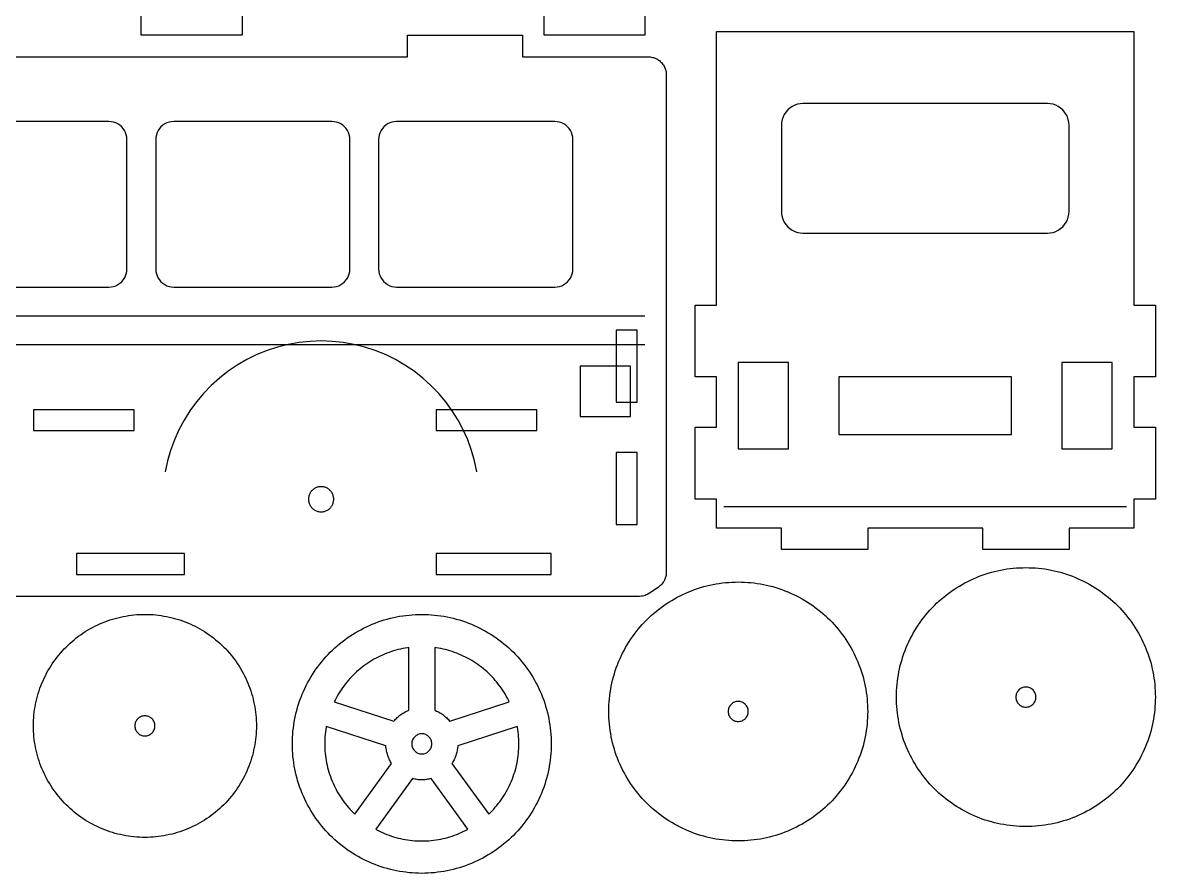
# Model space of a CAD drawing. Header units: metres. Extents: x 6 to 594, y 16 to 204.
# Drawn here: x 436.5 to 594, y 23.5 to 141.8 of the extents above; entities that cross this region are included whole.
import ezdxf

# ---------------------------------------------------------------- set-up
doc = ezdxf.new("R2010")
doc.units = ezdxf.units.M
doc.layers.add('CORTAR', color=1, linetype='Continuous')
doc.layers.add('GRABAR', color=5, linetype='Continuous')

msp = doc.modelspace()

# ---------------------------------------------------------------- linework, layer by layer
at = {"layer": 'CORTAR'}
for points in [[(467, 204), (467, 201), (509, 201), (509, 204), (523, 204), (523, 201), (532, 201), (532, 143), (523, 143), (523, 140), (509, 140), (509, 143), (467, 143), (467, 140), (453, 140), (453, 143), (442, 143), (442, 201), (453, 201), (453, 204), (467, 204)], [(570, 68.5), (570, 71.5), (554, 71.5), (554, 68.5), (542, 68.5), (542, 71.5), (533, 71.5), (533, 75.5), (530, 75.5), (530, 85.5), (533, 85.5), (533, 92.5), (530, 92.5), (530, 102.5), (533, 102.5), (533, 140.5), (591, 140.5), (591, 102.5), (594, 102.5), (594, 92.5), (591, 92.5), (591, 85.5), (594, 85.5), (594, 75.5), (591, 75.5), (591, 71.5), (582, 71.5), (582, 68.5), (570, 68.5)], [(582, 127.5), (581.97, 127.89), (581.9, 128.28), (581.77, 128.65), (581.6, 129), (581.38, 129.33), (581.12, 129.62), (580.83, 129.88), (580.5, 130.1), (580.15, 130.27), (579.78, 130.4), (579.39, 130.47), (579, 130.5), (545, 130.5), (544.61, 130.47), (544.22, 130.4), (543.85, 130.27), (543.5, 130.1), (543.17, 129.88), (542.88, 129.62), (542.62, 129.33), (542.4, 129), (542.23, 128.65), (542.1, 128.28), (542.03, 127.89), (542, 127.5), (542, 115.5), (542.03, 115.11), (542.1, 114.72), (542.23, 114.35), (542.4, 114), (542.62, 113.67), (542.88, 113.38), (543.17, 113.12), (543.5, 112.9), (543.85, 112.73), (544.22, 112.6), (544.61, 112.53), (545, 112.5), (579, 112.5), (579.39, 112.53), (579.78, 112.6), (580.15, 112.73), (580.5, 112.9), (580.83, 113.12), (581.12, 113.38), (581.38, 113.67), (581.6, 114), (581.77, 114.35), (581.9, 114.72), (581.97, 115.11), (582, 115.5), (582, 127.5)], [(481.91, 126.15), (481.81, 126.46), (481.67, 126.75), (481.48, 127.02), (481.27, 127.27), (481.02, 127.48), (480.75, 127.67), (480.46, 127.81), (480.15, 127.91), (479.83, 127.98), (479.5, 128), (457.5, 128), (457.17, 127.98), (456.85, 127.91), (456.54, 127.81), (456.25, 127.67), (455.98, 127.48), (455.73, 127.27), (455.52, 127.02), (455.33, 126.75), (455.19, 126.46), (455.09, 126.15), (455.02, 125.83), (455, 125.5), (455, 107.5), (455.02, 107.17), (455.09, 106.85), (455.19, 106.54), (455.33, 106.25), (455.52, 105.98), (455.73, 105.73), (455.98, 105.52), (456.25, 105.33), (456.54, 105.19), (456.85, 105.09), (457.17, 105.02), (457.5, 105), (479.5, 105), (479.83, 105.02), (480.15, 105.09), (480.46, 105.19), (480.75, 105.33), (481.02, 105.52), (481.27, 105.73), (481.48, 105.98), (481.67, 106.25), (481.81, 106.54), (481.91, 106.85), (481.98, 107.17), (482, 107.5), (482, 125.5), (481.98, 125.83), (481.91, 126.15)], [(512.98, 125.83), (512.91, 126.15), (512.81, 126.46), (512.67, 126.75), (512.48, 127.02), (512.27, 127.27), (512.02, 127.48), (511.75, 127.67), (511.46, 127.81), (511.15, 127.91), (510.83, 127.98), (510.5, 128), (488.5, 128), (488.17, 127.98), (487.85, 127.91), (487.54, 127.81), (487.25, 127.67), (486.98, 127.48), (486.73, 127.27), (486.52, 127.02), (486.33, 126.75), (486.19, 126.46), (486.09, 126.15), (486.02, 125.83), (486, 125.5), (486, 107.5), (486.02, 107.17), (486.09, 106.85), (486.19, 106.54), (486.33, 106.25), (486.52, 105.98), (486.73, 105.73), (486.98, 105.52), (487.25, 105.33), (487.54, 105.19), (487.85, 105.09), (488.17, 105.02), (488.5, 105), (510.5, 105), (510.83, 105.02), (511.15, 105.09), (511.46, 105.19), (511.75, 105.33), (512.02, 105.52), (512.27, 105.73), (512.48, 105.98), (512.67, 106.25), (512.81, 106.54), (512.91, 106.85), (512.98, 107.17), (513, 107.5), (513, 125.5), (512.98, 125.83)], [(521.95, 99), (519.05, 99), (519.05, 89), (521.95, 89), (521.95, 99)], [(452, 87.95), (438, 87.95), (438, 85.05), (452, 85.05), (452, 87.95)], [(508, 87.95), (494, 87.95), (494, 85.05), (508, 85.05), (508, 87.95)], [(521.95, 82), (519.05, 82), (519.05, 72), (521.95, 72), (521.95, 82)], [(479.72, 75.16), (479.74, 75.27), (479.75, 75.39), (479.75, 75.5), (479.75, 75.61), (479.74, 75.73), (479.72, 75.84), (479.69, 75.95), (479.66, 76.06), (479.62, 76.17), (479.57, 76.27), (479.52, 76.38), (479.46, 76.47), (479.39, 76.57), (479.32, 76.65), (479.24, 76.74), (479.15, 76.82), (479.07, 76.89), (478.97, 76.96), (478.88, 77.02), (478.77, 77.07), (478.67, 77.12), (478.56, 77.16), (478.45, 77.19), (478.34, 77.22), (478.23, 77.24), (478.11, 77.25), (478, 77.25), (477.89, 77.25), (477.77, 77.24), (477.66, 77.22), (477.55, 77.19), (477.44, 77.16), (477.33, 77.12), (477.23, 77.07), (477.12, 77.02), (477.03, 76.96), (476.93, 76.89), (476.85, 76.82), (476.76, 76.74), (476.68, 76.65), (476.61, 76.57), (476.54, 76.47), (476.48, 76.38), (476.43, 76.27), (476.38, 76.17), (476.34, 76.06), (476.31, 75.95), (476.28, 75.84), (476.26, 75.73), (476.25, 75.61), (476.25, 75.5), (476.25, 75.39), (476.26, 75.27), (476.28, 75.16), (476.31, 75.05), (476.34, 74.94), (476.38, 74.83), (476.43, 74.73), (476.48, 74.62), (476.54, 74.53), (476.61, 74.43), (476.68, 74.35), (476.76, 74.26), (476.85, 74.18), (476.93, 74.11), (477.03, 74.04), (477.12, 73.98), (477.23, 73.93), (477.33, 73.88), (477.44, 73.84), (477.55, 73.81), (477.66, 73.78), (477.77, 73.76), (477.89, 73.75), (478, 73.75), (478.11, 73.75), (478.23, 73.76), (478.34, 73.78), (478.45, 73.81), (478.56, 73.84), (478.67, 73.88), (478.77, 73.93), (478.88, 73.98), (478.97, 74.04), (479.07, 74.11), (479.15, 74.18), (479.24, 74.26), (479.32, 74.35), (479.39, 74.43), (479.46, 74.53), (479.52, 74.62), (479.57, 74.73), (479.62, 74.83), (479.66, 74.94), (479.69, 75.05), (479.72, 75.16)], [(459, 67.95), (444, 67.95), (444, 65.05), (459, 65.05), (459, 67.95)], [(510, 67.95), (494, 67.95), (494, 65.05), (510, 65.05), (510, 67.95)], [(593.99, 47.56), (593.98, 47.12), (593.95, 46.68), (593.91, 46.24), (593.86, 45.8), (593.81, 45.36), (593.73, 44.92), (593.65, 44.49), (593.56, 44.06), (593.46, 43.63), (593.35, 43.2), (593.22, 42.77), (593.09, 42.35), (592.95, 41.94), (592.79, 41.52), (592.63, 41.11), (592.46, 40.71), (592.27, 40.3), (592.08, 39.91), (591.87, 39.51), (591.66, 39.13), (591.44, 38.75), (591.21, 38.37), (590.97, 38), (590.72, 37.64), (590.46, 37.28), (590.19, 36.93), (589.91, 36.58), (589.63, 36.24), (589.34, 35.91), (589.04, 35.59), (588.73, 35.27), (588.41, 34.96), (588.09, 34.66), (587.76, 34.37), (587.42, 34.09), (587.07, 33.81), (586.72, 33.54), (586.36, 33.28), (586, 33.03), (585.63, 32.79), (585.25, 32.56), (584.87, 32.34), (584.49, 32.13), (584.09, 31.92), (583.7, 31.73), (583.29, 31.54), (582.89, 31.37), (582.48, 31.21), (582.06, 31.05), (581.65, 30.91), (581.23, 30.78), (580.8, 30.65), (580.37, 30.54), (579.94, 30.44), (579.51, 30.35), (579.08, 30.27), (578.64, 30.19), (578.2, 30.14), (577.76, 30.09), (577.32, 30.05), (576.88, 30.02), (576.44, 30.01), (576, 30), (575.56, 30.01), (575.12, 30.02), (574.68, 30.05), (574.24, 30.09), (573.8, 30.14), (573.36, 30.19), (572.92, 30.27), (572.49, 30.35), (572.06, 30.44), (571.63, 30.54), (571.2, 30.65), (570.77, 30.78), (570.35, 30.91), (569.94, 31.05), (569.52, 31.21), (569.11, 31.37), (568.71, 31.54), (568.3, 31.73), (567.91, 31.92), (567.51, 32.13), (567.13, 32.34), (566.75, 32.56), (566.37, 32.79), (566, 33.03), (565.64, 33.28), (565.28, 33.54), (564.93, 33.81), (564.58, 34.09), (564.24, 34.37), (563.91, 34.66), (563.59, 34.96), (563.27, 35.27), (562.96, 35.59), (562.66, 35.91), (562.37, 36.24), (562.09, 36.58), (561.81, 36.93), (561.54, 37.28), (561.28, 37.64), (561.03, 38), (560.79, 38.37), (560.56, 38.75), (560.34, 39.13), (560.13, 39.51), (559.92, 39.91), (559.73, 40.3), (559.54, 40.71), (559.37, 41.11), (559.21, 41.52), (559.05, 41.94), (558.91, 42.35), (558.78, 42.77), (558.65, 43.2), (558.54, 43.63), (558.44, 44.06), (558.35, 44.49), (558.27, 44.92), (558.19, 45.36), (558.14, 45.8), (558.09, 46.24), (558.05, 46.68), (558.02, 47.12), (558.01, 47.56), (558, 48), (558.01, 48.44), (558.02, 48.88), (558.05, 49.32), (558.09, 49.76), (558.14, 50.2), (558.19, 50.64), (558.27, 51.08), (558.35, 51.51), (558.44, 51.94), (558.54, 52.37), (558.65, 52.8), (558.78, 53.23), (558.91, 53.65), (559.05, 54.06), (559.21, 54.48), (559.37, 54.89), (559.54, 55.29), (559.73, 55.7), (559.92, 56.09), (560.13, 56.49), (560.34, 56.87), (560.56, 57.25), (560.79, 57.63), (561.03, 58), (561.28, 58.36), (561.54, 58.72), (561.81, 59.07), (562.09, 59.42), (562.37, 59.76), (562.66, 60.09), (562.96, 60.41), (563.27, 60.73), (563.59, 61.04), (563.91, 61.34), (564.24, 61.63), (564.58, 61.91), (564.93, 62.19), (565.28, 62.46), (565.64, 62.72), (566, 62.97), (566.37, 63.21), (566.75, 63.44), (567.13, 63.66), (567.51, 63.87), (567.91, 64.08), (568.3, 64.27), (568.71, 64.46), (569.11, 64.63), (569.52, 64.79), (569.94, 64.95), (570.35, 65.09), (570.77, 65.22), (571.2, 65.35), (571.63, 65.46), (572.06, 65.56), (572.49, 65.65), (572.92, 65.73), (573.36, 65.81), (573.8, 65.86), (574.24, 65.91), (574.68, 65.95), (575.12, 65.98), (575.56, 65.99), (576, 66), (576.44, 65.99), (576.88, 65.98), (577.32, 65.95), (577.76, 65.91), (578.2, 65.86), (578.64, 65.81), (579.08, 65.73), (579.51, 65.65), (579.94, 65.56), (580.37, 65.46), (580.8, 65.35), (581.23, 65.22), (581.65, 65.09), (582.06, 64.95), (582.48, 64.79), (582.89, 64.63), (583.29, 64.46), (583.7, 64.27), (584.09, 64.08), (584.49, 63.87), (584.87, 63.66), (585.25, 63.44), (585.63, 63.21), (586, 62.97), (586.36, 62.72), (586.72, 62.46), (587.07, 62.19), (587.42, 61.91), (587.76, 61.63), (588.09, 61.34), (588.41, 61.04), (588.73, 60.73), (589.04, 60.41), (589.34, 60.09), (589.63, 59.76), (589.91, 59.42), (590.19, 59.07), (590.46, 58.72), (590.72, 58.36), (590.97, 58), (591.21, 57.63), (591.44, 57.25), (591.66, 56.87), (591.87, 56.49), (592.08, 56.09), (592.27, 55.7), (592.46, 55.29), (592.63, 54.89), (592.79, 54.48), (592.95, 54.06), (593.09, 53.65), (593.22, 53.23), (593.35, 52.8), (593.46, 52.37), (593.56, 51.94), (593.65, 51.51), (593.73, 51.08), (593.81, 50.64), (593.86, 50.2), (593.91, 49.76), (593.95, 49.32), (593.98, 48.88), (593.99, 48.44), (594, 48), (593.99, 47.56)], [(553.99, 45.56), (553.98, 45.12), (553.95, 44.68), (553.91, 44.24), (553.86, 43.8), (553.81, 43.36), (553.73, 42.92), (553.65, 42.49), (553.56, 42.06), (553.46, 41.63), (553.35, 41.2), (553.22, 40.77), (553.09, 40.35), (552.95, 39.94), (552.79, 39.52), (552.63, 39.11), (552.46, 38.71), (552.27, 38.3), (552.08, 37.91), (551.87, 37.51), (551.66, 37.13), (551.44, 36.75), (551.21, 36.37), (550.97, 36), (550.72, 35.64), (550.46, 35.28), (550.19, 34.93), (549.91, 34.58), (549.63, 34.24), (549.34, 33.91), (549.04, 33.59), (548.73, 33.27), (548.41, 32.96), (548.09, 32.66), (547.76, 32.37), (547.42, 32.09), (547.07, 31.81), (546.72, 31.54), (546.36, 31.28), (546, 31.03), (545.63, 30.79), (545.25, 30.56), (544.87, 30.34), (544.49, 30.13), (544.09, 29.92), (543.7, 29.73), (543.29, 29.54), (542.89, 29.37), (542.48, 29.21), (542.06, 29.05), (541.65, 28.91), (541.23, 28.78), (540.8, 28.65), (540.37, 28.54), (539.94, 28.44), (539.51, 28.35), (539.08, 28.27), (538.64, 28.19), (538.2, 28.14), (537.76, 28.09), (537.32, 28.05), (536.88, 28.02), (536.44, 28.01), (536, 28), (535.56, 28.01), (535.12, 28.02), (534.68, 28.05), (534.24, 28.09), (533.8, 28.14), (533.36, 28.19), (532.92, 28.27), (532.49, 28.35), (532.06, 28.44), (531.63, 28.54), (531.2, 28.65), (530.77, 28.78), (530.35, 28.91), (529.94, 29.05), (529.52, 29.21), (529.11, 29.37), (528.71, 29.54), (528.3, 29.73), (527.91, 29.92), (527.51, 30.13), (527.13, 30.34), (526.75, 30.56), (526.37, 30.79), (526, 31.03), (525.64, 31.28), (525.28, 31.54), (524.93, 31.81), (524.58, 32.09), (524.24, 32.37), (523.91, 32.66), (523.59, 32.96), (523.27, 33.27), (522.96, 33.59), (522.66, 33.91), (522.37, 34.24), (522.09, 34.58), (521.81, 34.93), (521.54, 35.28), (521.28, 35.64), (521.03, 36), (520.79, 36.37), (520.56, 36.75), (520.34, 37.13), (520.13, 37.51), (519.92, 37.91), (519.73, 38.3), (519.54, 38.71), (519.37, 39.11), (519.21, 39.52), (519.05, 39.94), (518.91, 40.35), (518.78, 40.77), (518.65, 41.2), (518.54, 41.63), (518.44, 42.06), (518.35, 42.49), (518.27, 42.92), (518.19, 43.36), (518.14, 43.8), (518.09, 44.24), (518.05, 44.68), (518.02, 45.12), (518.01, 45.56), (518, 46), (518.01, 46.44), (518.02, 46.88), (518.05, 47.32), (518.09, 47.76), (518.14, 48.2), (518.19, 48.64), (518.27, 49.08), (518.35, 49.51), (518.44, 49.94), (518.54, 50.37), (518.65, 50.8), (518.78, 51.23), (518.91, 51.65), (519.05, 52.06), (519.21, 52.48), (519.37, 52.89), (519.54, 53.29), (519.73, 53.7), (519.92, 54.09), (520.13, 54.49), (520.34, 54.87), (520.56, 55.25), (520.79, 55.63), (521.03, 56), (521.28, 56.36), (521.54, 56.72), (521.81, 57.07), (522.09, 57.42), (522.37, 57.76), (522.66, 58.09), (522.96, 58.41), (523.27, 58.73), (523.59, 59.04), (523.91, 59.34), (524.24, 59.63), (524.58, 59.91), (524.93, 60.19), (525.28, 60.46), (525.64, 60.72), (526, 60.97), (526.37, 61.21), (526.75, 61.44), (527.13, 61.66), (527.51, 61.87), (527.91, 62.08), (528.3, 62.27), (528.71, 62.46), (529.11, 62.63), (529.52, 62.79), (529.94, 62.95), (530.35, 63.09), (530.77, 63.22), (531.2, 63.35), (531.63, 63.46), (532.06, 63.56), (532.49, 63.65), (532.92, 63.73), (533.36, 63.81), (533.8, 63.86), (534.24, 63.91), (534.68, 63.95), (535.12, 63.98), (535.56, 63.99), (536, 64), (536.44, 63.99), (536.88, 63.98), (537.32, 63.95), (537.76, 63.91), (538.2, 63.86), (538.64, 63.81), (539.08, 63.73), (539.51, 63.65), (539.94, 63.56), (540.37, 63.46), (540.8, 63.35), (541.23, 63.22), (541.65, 63.09), (542.06, 62.95), (542.48, 62.79), (542.89, 62.63), (543.29, 62.46), (543.7, 62.27), (544.09, 62.08), (544.49, 61.87), (544.87, 61.66), (545.25, 61.44), (545.63, 61.21), (546, 60.97), (546.36, 60.72), (546.72, 60.46), (547.07, 60.19), (547.42, 59.91), (547.76, 59.63), (548.09, 59.34), (548.41, 59.04), (548.73, 58.73), (549.04, 58.41), (549.34, 58.09), (549.63, 57.76), (549.91, 57.42), (550.19, 57.07), (550.46, 56.72), (550.72, 56.36), (550.97, 56), (551.21, 55.63), (551.44, 55.25), (551.66, 54.87), (551.87, 54.49), (552.08, 54.09), (552.27, 53.7), (552.46, 53.29), (552.63, 52.89), (552.79, 52.48), (552.95, 52.06), (553.09, 51.65), (553.22, 51.23), (553.35, 50.8), (553.46, 50.37), (553.56, 49.94), (553.65, 49.51), (553.73, 49.08), (553.81, 48.64), (553.86, 48.2), (553.91, 47.76), (553.95, 47.32), (553.98, 46.88), (553.99, 46.44), (554, 46), (553.99, 45.56)], [(469, 43.62), (468.98, 43.24), (468.96, 42.86), (468.93, 42.48), (468.88, 42.1), (468.83, 41.73), (468.77, 41.35), (468.7, 40.98), (468.62, 40.6), (468.54, 40.23), (468.44, 39.87), (468.33, 39.5), (468.22, 39.14), (468.09, 38.78), (467.96, 38.42), (467.82, 38.07), (467.67, 37.72), (467.51, 37.37), (467.34, 37.03), (467.17, 36.69), (466.99, 36.36), (466.79, 36.03), (466.6, 35.71), (466.39, 35.39), (466.17, 35.07), (465.95, 34.77), (465.72, 34.46), (465.48, 34.17), (465.24, 33.88), (464.98, 33.59), (464.73, 33.31), (464.46, 33.04), (464.19, 32.77), (463.91, 32.52), (463.62, 32.26), (463.33, 32.02), (463.04, 31.78), (462.73, 31.55), (462.43, 31.33), (462.11, 31.11), (461.79, 30.9), (461.47, 30.71), (461.14, 30.51), (460.81, 30.33), (460.47, 30.16), (460.13, 29.99), (459.78, 29.83), (459.43, 29.68), (459.08, 29.54), (458.72, 29.41), (458.36, 29.28), (458, 29.17), (457.63, 29.06), (457.27, 28.96), (456.9, 28.88), (456.52, 28.8), (456.15, 28.73), (455.77, 28.67), (455.4, 28.62), (455.02, 28.57), (454.64, 28.54), (454.26, 28.52), (453.88, 28.5), (453.5, 28.5), (453.12, 28.5), (452.74, 28.52), (452.36, 28.54), (451.98, 28.57), (451.6, 28.62), (451.23, 28.67), (450.85, 28.73), (450.48, 28.8), (450.1, 28.88), (449.73, 28.96), (449.37, 29.06), (449, 29.17), (448.64, 29.28), (448.28, 29.41), (447.92, 29.54), (447.57, 29.68), (447.22, 29.83), (446.87, 29.99), (446.53, 30.16), (446.19, 30.33), (445.86, 30.51), (445.53, 30.71), (445.21, 30.9), (444.89, 31.11), (444.57, 31.33), (444.27, 31.55), (443.96, 31.78), (443.67, 32.02), (443.38, 32.26), (443.09, 32.52), (442.81, 32.77), (442.54, 33.04), (442.27, 33.31), (442.02, 33.59), (441.76, 33.88), (441.52, 34.17), (441.28, 34.46), (441.05, 34.77), (440.83, 35.07), (440.61, 35.39), (440.4, 35.71), (440.21, 36.03), (440.01, 36.36), (439.83, 36.69), (439.66, 37.03), (439.49, 37.37), (439.33, 37.72), (439.18, 38.07), (439.04, 38.42), (438.91, 38.78), (438.78, 39.14), (438.67, 39.5), (438.56, 39.87), (438.46, 40.23), (438.38, 40.6), (438.3, 40.98), (438.23, 41.35), (438.17, 41.73), (438.12, 42.1), (438.07, 42.48), (438.04, 42.86), (438.02, 43.24), (438, 43.62), (438, 44), (438, 44.38), (438.02, 44.76), (438.04, 45.14), (438.07, 45.52), (438.12, 45.9), (438.17, 46.27), (438.23, 46.65), (438.3, 47.02), (438.38, 47.4), (438.46, 47.77), (438.56, 48.13), (438.67, 48.5), (438.78, 48.86), (438.91, 49.22), (439.04, 49.58), (439.18, 49.93), (439.33, 50.28), (439.49, 50.63), (439.66, 50.97), (439.83, 51.31), (440.01, 51.64), (440.21, 51.97), (440.4, 52.29), (440.61, 52.61), (440.83, 52.93), (441.05, 53.23), (441.28, 53.54), (441.52, 53.83), (441.76, 54.12), (442.02, 54.41), (442.27, 54.69), (442.54, 54.96), (442.81, 55.23), (443.09, 55.48), (443.38, 55.74), (443.67, 55.98), (443.96, 56.22), (444.27, 56.45), (444.57, 56.67), (444.89, 56.89), (445.21, 57.1), (445.53, 57.29), (445.86, 57.49), (446.19, 57.67), (446.53, 57.84), (446.87, 58.01), (447.22, 58.17), (447.57, 58.32), (447.92, 58.46), (448.28, 58.59), (448.64, 58.72), (449, 58.83), (449.37, 58.94), (449.73, 59.04), (450.1, 59.12), (450.48, 59.2), (450.85, 59.27), (451.23, 59.33), (451.6, 59.38), (451.98, 59.43), (452.36, 59.46), (452.74, 59.48), (453.12, 59.5), (453.5, 59.5), (453.88, 59.5), (454.26, 59.48), (454.64, 59.46), (455.02, 59.43), (455.4, 59.38), (455.77, 59.33), (456.15, 59.27), (456.52, 59.2), (456.9, 59.12), (457.27, 59.04), (457.63, 58.94), (458, 58.83), (458.36, 58.72), (458.72, 58.59), (459.08, 58.46), (459.43, 58.32), (459.78, 58.17), (460.13, 58.01), (460.47, 57.84), (460.81, 57.67), (461.14, 57.49), (461.47, 57.29), (461.79, 57.1), (462.11, 56.89), (462.43, 56.67), (462.73, 56.45), (463.04, 56.22), (463.33, 55.98), (463.62, 55.74), (463.91, 55.48), (464.19, 55.23), (464.46, 54.96), (464.73, 54.69), (464.98, 54.41), (465.24, 54.12), (465.48, 53.83), (465.72, 53.54), (465.95, 53.23), (466.17, 52.93), (466.39, 52.61), (466.6, 52.29), (466.79, 51.97), (466.99, 51.64), (467.17, 51.31), (467.34, 50.97), (467.51, 50.63), (467.67, 50.28), (467.82, 49.93), (467.96, 49.58), (468.09, 49.22), (468.22, 48.86), (468.33, 48.5), (468.44, 48.13), (468.54, 47.77), (468.62, 47.4), (468.7, 47.02), (468.77, 46.65), (468.83, 46.27), (468.88, 45.9), (468.93, 45.52), (468.96, 45.14), (468.98, 44.76), (469, 44.38), (469, 44), (469, 43.62)], [(509.98, 40.62), (509.95, 40.18), (509.91, 39.74), (509.86, 39.3), (509.81, 38.86), (509.73, 38.42), (509.65, 37.99), (509.56, 37.56), (509.46, 37.13), (509.35, 36.7), (509.22, 36.27), (509.09, 35.85), (508.95, 35.44), (508.79, 35.02), (508.63, 34.61), (508.46, 34.21), (508.27, 33.8), (508.08, 33.41), (507.87, 33.01), (507.66, 32.63), (507.44, 32.25), (507.21, 31.87), (506.97, 31.5), (506.72, 31.14), (506.46, 30.78), (506.19, 30.43), (505.91, 30.08), (505.63, 29.74), (505.34, 29.41), (505.04, 29.09), (504.73, 28.77), (504.41, 28.46), (504.09, 28.16), (503.76, 27.87), (503.42, 27.59), (503.07, 27.31), (502.72, 27.04), (502.36, 26.78), (502, 26.53), (501.63, 26.29), (501.25, 26.06), (500.87, 25.84), (500.49, 25.63), (500.09, 25.42), (499.7, 25.23), (499.29, 25.04), (498.89, 24.87), (498.48, 24.71), (498.06, 24.55), (497.65, 24.41), (497.23, 24.28), (496.8, 24.15), (496.37, 24.04), (495.94, 23.94), (495.51, 23.85), (495.08, 23.77), (494.64, 23.69), (494.2, 23.64), (493.76, 23.59), (493.32, 23.55), (492.88, 23.52), (492.44, 23.51), (492, 23.5), (491.56, 23.51), (491.12, 23.52), (490.68, 23.55), (490.24, 23.59), (489.8, 23.64), (489.36, 23.69), (488.92, 23.77), (488.49, 23.85), (488.06, 23.94), (487.63, 24.04), (487.2, 24.15), (486.77, 24.28), (486.35, 24.41), (485.94, 24.55), (485.52, 24.71), (485.11, 24.87), (484.71, 25.04), (484.3, 25.23), (483.91, 25.42), (483.51, 25.63), (483.13, 25.84), (482.75, 26.06), (482.37, 26.29), (482, 26.53), (481.64, 26.78), (481.28, 27.04), (480.93, 27.31), (480.58, 27.59), (480.24, 27.87), (479.91, 28.16), (479.59, 28.46), (479.27, 28.77), (478.96, 29.09), (478.66, 29.41), (478.37, 29.74), (478.09, 30.08), (477.81, 30.43), (477.54, 30.78), (477.28, 31.14), (477.03, 31.5), (476.79, 31.87), (476.56, 32.25), (476.34, 32.63), (476.13, 33.01), (475.92, 33.41), (475.73, 33.8), (475.54, 34.21), (475.37, 34.61), (475.21, 35.02), (475.05, 35.44), (474.91, 35.85), (474.78, 36.27), (474.65, 36.7), (474.54, 37.13), (474.44, 37.56), (474.35, 37.99), (474.27, 38.42), (474.19, 38.86), (474.14, 39.3), (474.09, 39.74), (474.05, 40.18), (474.02, 40.62), (474.01, 41.06), (474, 41.5), (474.01, 41.94), (474.02, 42.38), (474.05, 42.82), (474.09, 43.26), (474.14, 43.7), (474.19, 44.14), (474.27, 44.58), (474.35, 45.01), (474.44, 45.44), (474.54, 45.87), (474.65, 46.3), (474.78, 46.73), (474.91, 47.15), (475.05, 47.56), (475.21, 47.98), (475.37, 48.39), (475.54, 48.79), (475.73, 49.2), (475.92, 49.59), (476.13, 49.99), (476.34, 50.37), (476.56, 50.75), (476.79, 51.13), (477.03, 51.5), (477.28, 51.86), (477.54, 52.22), (477.81, 52.57), (478.09, 52.92), (478.37, 53.26), (478.66, 53.59), (478.96, 53.91), (479.27, 54.23), (479.59, 54.54), (479.91, 54.84), (480.24, 55.13), (480.58, 55.41), (480.93, 55.69), (481.28, 55.96), (481.64, 56.22), (482, 56.47), (482.37, 56.71), (482.75, 56.94), (483.13, 57.16), (483.51, 57.37), (483.91, 57.58), (484.3, 57.77), (484.71, 57.96), (485.11, 58.13), (485.52, 58.29), (485.94, 58.45), (486.35, 58.59), (486.77, 58.72), (487.2, 58.85), (487.63, 58.96), (488.06, 59.06), (488.49, 59.15), (488.92, 59.23), (489.36, 59.31), (489.8, 59.36), (490.24, 59.41), (490.68, 59.45), (491.12, 59.48), (491.56, 59.49), (492, 59.5), (492.44, 59.49), (492.88, 59.48), (493.32, 59.45), (493.76, 59.41), (494.2, 59.36), (494.64, 59.31), (495.08, 59.23), (495.51, 59.15), (495.94, 59.06), (496.37, 58.96), (496.8, 58.85), (497.23, 58.72), (497.65, 58.59), (498.06, 58.45), (498.48, 58.29), (498.89, 58.13), (499.29, 57.96), (499.7, 57.77), (500.09, 57.58), (500.49, 57.37), (500.87, 57.16), (501.25, 56.94), (501.63, 56.71), (502, 56.47), (502.36, 56.22), (502.72, 55.96), (503.07, 55.69), (503.42, 55.41), (503.76, 55.13), (504.09, 54.84), (504.41, 54.54), (504.73, 54.23), (505.04, 53.91), (505.34, 53.59), (505.63, 53.26), (505.91, 52.92), (506.19, 52.57), (506.46, 52.22), (506.72, 51.86), (506.97, 51.5), (507.21, 51.13), (507.44, 50.75), (507.66, 50.37), (507.87, 49.99), (508.08, 49.59), (508.27, 49.2), (508.46, 48.79), (508.63, 48.39), (508.79, 47.98), (508.95, 47.56), (509.09, 47.15), (509.22, 46.73), (509.35, 46.3), (509.46, 45.87), (509.56, 45.44), (509.65, 45.01), (509.73, 44.58), (509.81, 44.14), (509.86, 43.7), (509.91, 43.26), (509.95, 42.82), (509.98, 42.38), (509.99, 41.94), (510, 41.5), (509.99, 41.06), (509.98, 40.62)], [(488.12, 44.65), (488.13, 44.67), (488.24, 44.8), (488.35, 44.92), (488.46, 45.04), (488.58, 45.15), (488.7, 45.26), (488.83, 45.37), (488.96, 45.47), (489.09, 45.56), (489.22, 45.66), (489.36, 45.75), (489.5, 45.83), (489.64, 45.91), (489.79, 45.98), (489.94, 46.05), (490.09, 46.12), (490.2, 46.16), (490.2, 54.88), (490.02, 54.85), (489.69, 54.8), (489.37, 54.74), (489.04, 54.67), (488.72, 54.6), (488.4, 54.51), (488.08, 54.42), (487.77, 54.32), (487.45, 54.21), (487.14, 54.1), (486.83, 53.97), (486.53, 53.84), (486.23, 53.7), (485.93, 53.56), (485.64, 53.41), (485.35, 53.25), (485.06, 53.08), (484.78, 52.91), (484.5, 52.72), (484.23, 52.54), (483.96, 52.34), (483.69, 52.14), (483.44, 51.94), (483.18, 51.72), (482.93, 51.5), (482.69, 51.28), (482.45, 51.05), (482.22, 50.81), (482, 50.57), (481.78, 50.32), (481.56, 50.06), (481.36, 49.81), (481.16, 49.54), (480.96, 49.27), (480.78, 49), (480.59, 48.72), (480.42, 48.44), (480.25, 48.15), (480.09, 47.86), (479.94, 47.57), (479.83, 47.35), (488.12, 44.65)], [(493.8, 46.16), (493.91, 46.12), (494.06, 46.05), (494.21, 45.98), (494.36, 45.91), (494.5, 45.83), (494.64, 45.75), (494.78, 45.66), (494.91, 45.56), (495.04, 45.47), (495.17, 45.37), (495.3, 45.26), (495.42, 45.15), (495.54, 45.04), (495.65, 44.92), (495.76, 44.8), (495.87, 44.67), (495.88, 44.65), (504.17, 47.35), (504.06, 47.57), (503.91, 47.86), (503.75, 48.15), (503.58, 48.44), (503.41, 48.72), (503.22, 49), (503.04, 49.27), (502.84, 49.54), (502.64, 49.81), (502.44, 50.06), (502.22, 50.32), (502, 50.57), (501.78, 50.81), (501.55, 51.05), (501.31, 51.28), (501.07, 51.5), (500.82, 51.72), (500.56, 51.94), (500.31, 52.14), (500.04, 52.34), (499.77, 52.54), (499.5, 52.72), (499.22, 52.91), (498.94, 53.08), (498.65, 53.25), (498.36, 53.41), (498.07, 53.56), (497.77, 53.7), (497.47, 53.84), (497.17, 53.97), (496.86, 54.1), (496.55, 54.21), (496.23, 54.32), (495.92, 54.42), (495.6, 54.51), (495.28, 54.6), (494.96, 54.67), (494.63, 54.74), (494.31, 54.8), (493.98, 54.85), (493.8, 54.88), (493.8, 46.16)], [(577.39, 48.14), (577.37, 48.27), (577.34, 48.41), (577.29, 48.54), (577.23, 48.66), (577.16, 48.78), (577.08, 48.89), (576.99, 48.99), (576.89, 49.08), (576.78, 49.16), (576.66, 49.23), (576.54, 49.29), (576.41, 49.34), (576.27, 49.37), (576.14, 49.39), (576, 49.4), (575.86, 49.39), (575.73, 49.37), (575.59, 49.34), (575.46, 49.29), (575.34, 49.23), (575.22, 49.16), (575.11, 49.08), (575.01, 48.99), (574.92, 48.89), (574.84, 48.78), (574.77, 48.66), (574.71, 48.54), (574.66, 48.41), (574.63, 48.27), (574.61, 48.14), (574.6, 48), (574.61, 47.86), (574.63, 47.73), (574.66, 47.59), (574.71, 47.46), (574.77, 47.34), (574.84, 47.22), (574.92, 47.11), (575.01, 47.01), (575.11, 46.92), (575.22, 46.84), (575.34, 46.77), (575.46, 46.71), (575.59, 46.66), (575.73, 46.63), (575.86, 46.61), (576, 46.6), (576.14, 46.61), (576.27, 46.63), (576.41, 46.66), (576.54, 46.71), (576.66, 46.77), (576.78, 46.84), (576.89, 46.92), (576.99, 47.01), (577.08, 47.11), (577.16, 47.22), (577.23, 47.34), (577.29, 47.46), (577.34, 47.59), (577.37, 47.73), (577.39, 47.86), (577.4, 48), (577.39, 48.14)], [(537.39, 46.14), (537.37, 46.27), (537.34, 46.41), (537.29, 46.54), (537.23, 46.66), (537.16, 46.78), (537.08, 46.89), (536.99, 46.99), (536.89, 47.08), (536.78, 47.16), (536.66, 47.23), (536.54, 47.29), (536.41, 47.34), (536.27, 47.37), (536.14, 47.39), (536, 47.4), (535.86, 47.39), (535.73, 47.37), (535.59, 47.34), (535.46, 47.29), (535.34, 47.23), (535.22, 47.16), (535.11, 47.08), (535.01, 46.99), (534.92, 46.89), (534.84, 46.78), (534.77, 46.66), (534.71, 46.54), (534.66, 46.41), (534.63, 46.27), (534.61, 46.14), (534.6, 46), (534.61, 45.86), (534.63, 45.73), (534.66, 45.59), (534.71, 45.46), (534.77, 45.34), (534.84, 45.22), (534.92, 45.11), (535.01, 45.01), (535.11, 44.92), (535.22, 44.84), (535.34, 44.77), (535.46, 44.71), (535.59, 44.66), (535.73, 44.63), (535.86, 44.61), (536, 44.6), (536.14, 44.61), (536.27, 44.63), (536.41, 44.66), (536.54, 44.71), (536.66, 44.77), (536.78, 44.84), (536.89, 44.92), (536.99, 45.01), (537.08, 45.11), (537.16, 45.22), (537.23, 45.34), (537.29, 45.46), (537.34, 45.59), (537.37, 45.73), (537.39, 45.86), (537.4, 46), (537.39, 46.14)], [(454.89, 44.14), (454.87, 44.27), (454.84, 44.41), (454.79, 44.54), (454.73, 44.66), (454.66, 44.78), (454.58, 44.89), (454.49, 44.99), (454.39, 45.08), (454.28, 45.16), (454.16, 45.23), (454.04, 45.29), (453.91, 45.34), (453.77, 45.37), (453.64, 45.39), (453.5, 45.4), (453.36, 45.39), (453.23, 45.37), (453.09, 45.34), (452.96, 45.29), (452.84, 45.23), (452.72, 45.16), (452.61, 45.08), (452.51, 44.99), (452.42, 44.89), (452.34, 44.78), (452.27, 44.66), (452.21, 44.54), (452.16, 44.41), (452.13, 44.27), (452.11, 44.14), (452.1, 44), (452.11, 43.86), (452.13, 43.73), (452.16, 43.59), (452.21, 43.46), (452.27, 43.34), (452.34, 43.22), (452.42, 43.11), (452.51, 43.01), (452.61, 42.92), (452.72, 42.84), (452.84, 42.77), (452.96, 42.71), (453.09, 42.66), (453.23, 42.63), (453.36, 42.61), (453.5, 42.6), (453.64, 42.61), (453.77, 42.63), (453.91, 42.66), (454.04, 42.71), (454.16, 42.77), (454.28, 42.84), (454.39, 42.92), (454.49, 43.01), (454.58, 43.11), (454.66, 43.22), (454.73, 43.34), (454.79, 43.46), (454.84, 43.59), (454.87, 43.73), (454.89, 43.86), (454.9, 44), (454.89, 44.14)], [(487.8, 38.78), (487.75, 38.86), (487.67, 39), (487.59, 39.14), (487.52, 39.29), (487.45, 39.44), (487.38, 39.59), (487.32, 39.74), (487.27, 39.89), (487.22, 40.05), (487.17, 40.21), (487.13, 40.36), (487.1, 40.52), (487.07, 40.69), (487.04, 40.85), (487.02, 41.01), (487.01, 41.17), (487.01, 41.23), (478.72, 43.92), (478.7, 43.81), (478.65, 43.48), (478.6, 43.15), (478.57, 42.82), (478.54, 42.49), (478.52, 42.16), (478.5, 41.83), (478.5, 41.5), (478.5, 41.17), (478.52, 40.84), (478.54, 40.51), (478.57, 40.18), (478.6, 39.85), (478.65, 39.52), (478.7, 39.19), (478.76, 38.87), (478.83, 38.54), (478.9, 38.22), (478.99, 37.9), (479.08, 37.58), (479.18, 37.27), (479.29, 36.95), (479.4, 36.64), (479.53, 36.33), (479.66, 36.03), (479.8, 35.73), (479.94, 35.43), (480.09, 35.14), (480.25, 34.85), (480.42, 34.56), (480.59, 34.28), (480.78, 34), (480.96, 33.73), (481.16, 33.46), (481.36, 33.19), (481.56, 32.94), (481.78, 32.68), (482, 32.43), (482.22, 32.19), (482.45, 31.95), (482.68, 31.73), (487.8, 38.78)], [(493.39, 41.64), (493.37, 41.77), (493.34, 41.91), (493.29, 42.04), (493.23, 42.16), (493.16, 42.28), (493.08, 42.39), (492.99, 42.49), (492.89, 42.58), (492.78, 42.66), (492.66, 42.73), (492.54, 42.79), (492.41, 42.84), (492.27, 42.87), (492.14, 42.89), (492, 42.9), (491.86, 42.89), (491.73, 42.87), (491.59, 42.84), (491.46, 42.79), (491.34, 42.73), (491.22, 42.66), (491.11, 42.58), (491.01, 42.49), (490.92, 42.39), (490.84, 42.28), (490.77, 42.16), (490.71, 42.04), (490.66, 41.91), (490.63, 41.77), (490.61, 41.64), (490.6, 41.5), (490.61, 41.36), (490.63, 41.23), (490.66, 41.09), (490.71, 40.96), (490.77, 40.84), (490.84, 40.72), (490.92, 40.61), (491.01, 40.51), (491.11, 40.42), (491.22, 40.34), (491.34, 40.27), (491.46, 40.21), (491.59, 40.16), (491.73, 40.13), (491.86, 40.11), (492, 40.1), (492.14, 40.11), (492.27, 40.13), (492.41, 40.16), (492.54, 40.21), (492.66, 40.27), (492.78, 40.34), (492.89, 40.42), (492.99, 40.51), (493.08, 40.61), (493.16, 40.72), (493.23, 40.84), (493.29, 40.96), (493.34, 41.09), (493.37, 41.23), (493.39, 41.36), (493.4, 41.5), (493.39, 41.64)], [(505.5, 41.5), (505.5, 41.83), (505.48, 42.16), (505.46, 42.49), (505.43, 42.82), (505.4, 43.15), (505.35, 43.48), (505.3, 43.81), (505.28, 43.92), (496.99, 41.23), (496.99, 41.17), (496.98, 41.01), (496.96, 40.85), (496.93, 40.69), (496.9, 40.52), (496.87, 40.36), (496.83, 40.21), (496.78, 40.05), (496.73, 39.89), (496.68, 39.74), (496.62, 39.59), (496.55, 39.44), (496.48, 39.29), (496.41, 39.14), (496.33, 39), (496.25, 38.86), (496.2, 38.78), (501.32, 31.73), (501.55, 31.95), (501.78, 32.19), (502, 32.43), (502.22, 32.68), (502.44, 32.94), (502.64, 33.19), (502.84, 33.46), (503.04, 33.73), (503.22, 34), (503.41, 34.28), (503.58, 34.56), (503.75, 34.85), (503.91, 35.14), (504.06, 35.43), (504.2, 35.73), (504.34, 36.03), (504.47, 36.33), (504.6, 36.64), (504.71, 36.95), (504.82, 37.27), (504.92, 37.58), (505.01, 37.9), (505.1, 38.22), (505.17, 38.54), (505.24, 38.87), (505.3, 39.19), (505.35, 39.52), (505.4, 39.85), (505.43, 40.18), (505.46, 40.51), (505.48, 40.84), (505.5, 41.17), (505.5, 41.5)], [(493.29, 36.67), (493.14, 36.63), (492.98, 36.6), (492.81, 36.57), (492.65, 36.54), (492.49, 36.52), (492.33, 36.51), (492.16, 36.5), (492, 36.5), (491.84, 36.5), (491.67, 36.51), (491.51, 36.52), (491.35, 36.54), (491.19, 36.57), (491.02, 36.6), (490.86, 36.63), (490.71, 36.67), (485.59, 29.62), (485.64, 29.59), (485.93, 29.44), (486.23, 29.3), (486.53, 29.16), (486.83, 29.03), (487.14, 28.9), (487.45, 28.79), (487.77, 28.68), (488.08, 28.58), (488.4, 28.49), (488.72, 28.4), (489.04, 28.33), (489.37, 28.26), (489.69, 28.2), (490.02, 28.15), (490.35, 28.1), (490.68, 28.07), (491.01, 28.04), (491.34, 28.02), (491.67, 28), (492, 28), (492.33, 28), (492.66, 28.02), (492.99, 28.04), (493.32, 28.07), (493.65, 28.1), (493.98, 28.15), (494.31, 28.2), (494.63, 28.26), (494.96, 28.33), (495.28, 28.4), (495.6, 28.49), (495.92, 28.58), (496.23, 28.68), (496.55, 28.79), (496.86, 28.9), (497.17, 29.03), (497.47, 29.16), (497.77, 29.3), (498.07, 29.44), (498.36, 29.59), (498.41, 29.62), (493.29, 36.67)]]:
    msp.add_lwpolyline(points, close=True, dxfattribs=at)
for points in [[(434, 137), (490, 137), (490, 140), (506, 140), (506, 137), (523.46, 137), (523.54, 137), (523.74, 136.98), (523.91, 136.96), (524.07, 136.93), (524.22, 136.89), (524.38, 136.84), (524.53, 136.77), (524.68, 136.7), (524.82, 136.62), (524.95, 136.53), (525.08, 136.43), (525.21, 136.32), (525.32, 136.21), (525.43, 136.08), (525.53, 135.95), (525.62, 135.82), (525.7, 135.68), (525.77, 135.53), (525.84, 135.38), (525.89, 135.22), (525.93, 135.07), (525.96, 134.91), (525.98, 134.74), (526, 134.54), (526, 134.46), (526, 65.38), (526, 65.3), (525.99, 65.11), (525.97, 64.96), (525.94, 64.81), (525.9, 64.66), (525.86, 64.51), (525.8, 64.37), (525.74, 64.23), (525.66, 64.09), (525.58, 63.96), (525.49, 63.84), (525.4, 63.72), (525.3, 63.6), (525.19, 63.5), (525.07, 63.4), (524.92, 63.28), (524.85, 63.24), (523.67, 62.45), (523.59, 62.4), (523.39, 62.28), (523.22, 62.21), (523.05, 62.14), (522.88, 62.09), (522.7, 62.05), (522.52, 62.02), (522.29, 62), (522.2, 62), (329.8, 62)], [(426.5, 105), (448.5, 105), (448.83, 105.02), (449.15, 105.09), (449.46, 105.19), (449.75, 105.33), (450.02, 105.52), (450.27, 105.73), (450.48, 105.98), (450.67, 106.25), (450.81, 106.54), (450.91, 106.85), (450.98, 107.17), (451, 107.5), (451, 125.5), (450.98, 125.83), (450.91, 126.15), (450.81, 126.46), (450.81, 126.46), (450.67, 126.75), (450.48, 127.02), (450.27, 127.27), (450.02, 127.48), (449.75, 127.67), (449.46, 127.81), (449.15, 127.91), (448.83, 127.98), (448.5, 128), (426.5, 128)]]:
    msp.add_lwpolyline(points, dxfattribs=at)
at = {"layer": 'GRABAR'}
for points in [[(329, 101), (523, 101)], [(329, 97), (523, 97)], [(499.67, 79.32), (499.35, 80.82), (498.92, 82.3), (498.4, 83.74), (497.77, 85.14), (497.05, 86.5), (496.24, 87.8), (495.34, 89.04), (494.35, 90.22), (493.28, 91.33), (492.14, 92.35), (490.93, 93.3), (489.66, 94.16), (488.33, 94.92), (486.95, 95.6), (485.52, 96.17), (484.06, 96.65), (482.57, 97.02), (481.06, 97.29), (479.53, 97.45), (478, 97.5), (476.47, 97.45), (474.94, 97.29), (473.43, 97.02), (471.94, 96.65), (470.48, 96.17), (469.05, 95.6), (467.67, 94.92), (466.34, 94.16), (465.07, 93.3), (463.86, 92.35), (462.72, 91.33), (461.65, 90.22), (460.66, 89.04), (459.76, 87.8), (458.95, 86.5), (458.23, 85.14), (457.6, 83.74), (457.08, 82.3), (456.65, 80.82), (456.33, 79.32)], [(534, 74.5), (590, 74.5)]]:
    msp.add_lwpolyline(points, dxfattribs=at)
for points in [[(543, 82.5), (543, 94.5), (536, 94.5), (536, 82.5), (543, 82.5)], [(588, 82.5), (588, 94.5), (581, 94.5), (581, 82.5), (588, 82.5)], [(521, 87), (521, 94), (514, 94), (514, 87), (521, 87)], [(574, 84.5), (574, 92.5), (550, 92.5), (550, 84.5), (574, 84.5)]]:
    msp.add_lwpolyline(points, close=True, dxfattribs=at)

doc.saveas('drawing.dxf')
